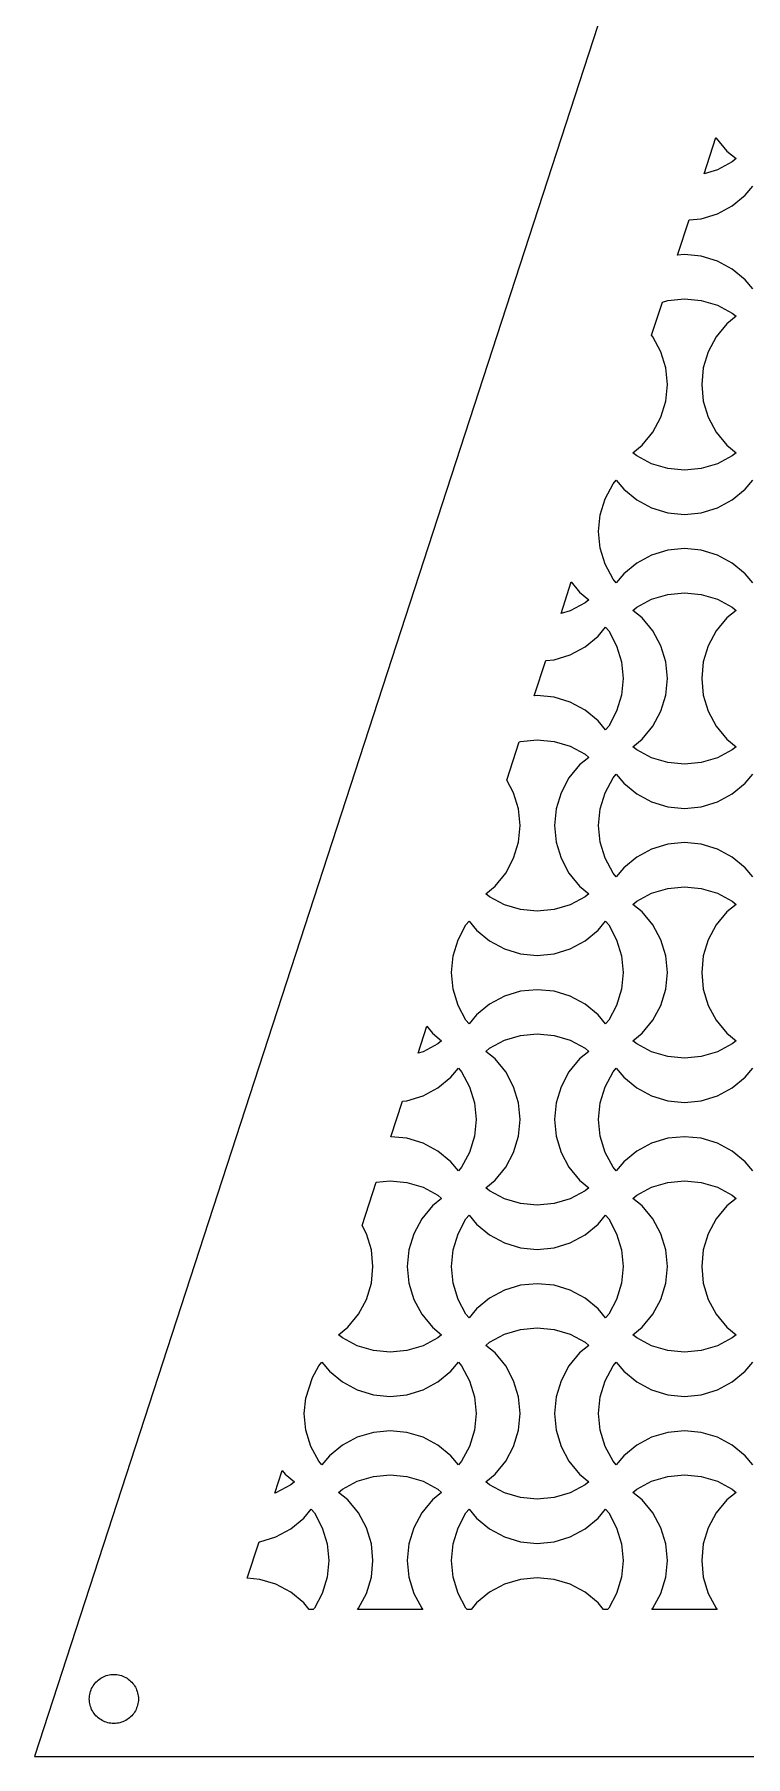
# Model space of a CAD drawing. Header units: metres. Extents: x -75 to 75, y 0 to 231.
# Drawn here: x -75 to -17, y 0 to 140.6 of the extents above; entities that cross this region are included whole.
import ezdxf

# ---------------------------------------------------------------- set-up
doc = ezdxf.new("R2010")
doc.units = ezdxf.units.M

msp = doc.modelspace()

# ---------------------------------------------------------------- linework, layer by layer
for p, q in [((0, 230.826), (-75, 0)), ((-20.4011, 129.205), (-19.4431, 132.154)), ((-19.4431, 132.154), (-19.4202, 132.111)), ((-19.4202, 132.111), (-18.5495, 131.05)), ((-18.5495, 131.05), (-17.8, 130.435)), ((-19.3213, 129.533), (-20.4011, 129.205)), ((-18.111, 130.18), (-19.3213, 129.533)), ((-17.8, 130.435), (-18.111, 130.18)), ((-17.0502, 127.45), (-16.4349, 128.2)), ((-19.3213, 125.933), (-18.111, 126.58)), ((-18.111, 126.58), (-17.0502, 127.45)), ((-22.5654, 122.544), (-21.6256, 125.437)), ((-21.6256, 125.437), (-20.6345, 125.534)), ((-20.6345, 125.534), (-19.3213, 125.933)), ((-21.9998, 122.6), (-22.5654, 122.544)), ((-20.6345, 122.466), (-21.9998, 122.6)), ((-19.3213, 122.067), (-20.6345, 122.466)), ((-18.111, 121.42), (-19.3213, 122.067)), ((-17.0502, 120.55), (-18.111, 121.42)), ((-16.4349, 119.8), (-17.0502, 120.55)), ((-24.6858, 116.018), (-23.804, 118.732)), ((-23.804, 118.732), (-23.3652, 118.865)), ((-23.3652, 118.865), (-21.9998, 119)), ((-21.9998, 119), (-20.6345, 118.865)), ((-20.6345, 118.865), (-19.3213, 118.467)), ((-19.3213, 118.467), (-18.111, 117.82)), ((-18.5495, 116.949), (-19.4202, 115.889)), ((-17.8, 117.565), (-18.5495, 116.949)), ((-18.111, 117.82), (-17.8, 117.565)), ((-24.5795, 115.889), (-24.6858, 116.018)), ((-23.9325, 114.678), (-24.5795, 115.889)), ((-19.4202, 115.889), (-20.0671, 114.678)), ((-23.5342, 113.365), (-23.9325, 114.678)), ((-20.0671, 114.678), (-20.4654, 113.365)), ((-23.3997, 112), (-23.5342, 113.365)), ((-20.4654, 113.365), (-20.6, 112)), ((-23.5342, 110.634), (-23.3997, 112)), ((-20.6, 112), (-20.4654, 110.634)), ((-23.9325, 109.321), (-23.5342, 110.634)), ((-20.4654, 110.634), (-20.0671, 109.321)), ((-24.5795, 108.111), (-23.9325, 109.321)), ((-20.0671, 109.321), (-19.4202, 108.111)), ((-26.1996, 106.435), (-25.4501, 107.05)), ((-25.4501, 107.05), (-24.5795, 108.111)), ((-19.4202, 108.111), (-18.5495, 107.05)), ((-18.5495, 107.05), (-17.8, 106.435)), ((-25.8887, 106.18), (-26.1996, 106.435)), ((-24.6783, 105.533), (-25.8887, 106.18)), ((-23.3652, 105.135), (-24.6783, 105.533)), ((-19.3213, 105.533), (-20.6345, 105.135)), ((-18.111, 106.18), (-19.3213, 105.533)), ((-17.8, 106.435), (-18.111, 106.18)), ((-27.8201, 103.889), (-27.5647, 104.2)), ((-27.5647, 104.2), (-26.9495, 103.45)), ((-21.9998, 105), (-23.3652, 105.135)), ((-20.6345, 105.135), (-21.9998, 105)), ((-17.0502, 103.45), (-16.4349, 104.2)), ((-28.8654, 101.365), (-28.4668, 102.679)), ((-28.4668, 102.679), (-27.8201, 103.889)), ((-26.9495, 103.45), (-25.8887, 102.58)), ((-18.111, 102.58), (-17.0502, 103.45)), ((-28.9999, 100), (-28.8654, 101.365)), ((-25.8887, 102.58), (-24.6783, 101.932)), ((-24.6783, 101.932), (-23.3652, 101.534)), ((-23.3652, 101.534), (-21.9998, 101.4)), ((-21.9998, 101.4), (-20.6345, 101.534)), ((-20.6345, 101.534), (-19.3213, 101.932)), ((-19.3213, 101.932), (-18.111, 102.58)), ((-28.8654, 98.6346), (-28.9999, 100)), ((-28.4668, 97.3215), (-28.8654, 98.6346)), ((-23.3652, 98.4656), (-24.6783, 98.0676)), ((-21.9998, 98.6002), (-23.3652, 98.4656)), ((-20.6345, 98.4656), (-21.9998, 98.6002)), ((-19.3213, 98.0676), (-20.6345, 98.4656)), ((-27.8201, 96.1115), (-28.4668, 97.3215)), ((-25.8887, 97.4203), (-26.9495, 96.55)), ((-24.6783, 98.0676), (-25.8887, 97.4203)), ((-18.111, 97.4203), (-19.3213, 98.0676)), ((-17.0502, 96.55), (-18.111, 97.4203)), ((-32.065, 93.3074), (-31.2294, 95.8792)), ((-31.2294, 95.8792), (-30.5496, 95.0507)), ((-27.5647, 95.8002), (-27.8201, 96.1115)), ((-26.9495, 96.55), (-27.5647, 95.8002)), ((-16.4349, 95.8002), (-17.0502, 96.55)), ((-30.5496, 95.0507), (-29.8001, 94.4351)), ((-29.8001, 94.4351), (-30.1111, 94.18)), ((-25.8887, 93.8202), (-24.6783, 94.4672)), ((-24.6783, 94.4672), (-23.3652, 94.8654)), ((-23.3652, 94.8654), (-21.9998, 95)), ((-21.9998, 95), (-20.6345, 94.8654)), ((-20.6345, 94.8654), (-19.3213, 94.4672)), ((-19.3213, 94.4672), (-18.111, 93.8202)), ((-31.3211, 93.533), (-32.065, 93.3074)), ((-30.1111, 94.18), (-31.3211, 93.533)), ((-26.1996, 93.5651), (-25.8887, 93.8202)), ((-25.4501, 92.9498), (-26.1996, 93.5651)), ((-24.5795, 91.889), (-25.4501, 92.9498)), ((-18.5495, 92.9498), (-19.4202, 91.889)), ((-17.8, 93.5651), (-18.5495, 92.9498)), ((-18.111, 93.8202), (-17.8, 93.5651)), ((-30.1111, 90.5798), (-29.0503, 91.4505)), ((-29.0503, 91.4505), (-28.4351, 92.2)), ((-28.4351, 92.2), (-28.1796, 91.889)), ((-28.1796, 91.889), (-27.533, 90.6787)), ((-23.9325, 90.6787), (-24.5795, 91.889)), ((-19.4202, 91.889), (-20.0671, 90.6787)), ((-31.3211, 89.9329), (-30.1111, 90.5798)), ((-27.533, 90.6787), (-27.1344, 89.3655)), ((-23.5342, 89.3655), (-23.9325, 90.6787)), ((-20.0671, 90.6787), (-20.4654, 89.3655)), ((-34.2524, 86.5755), (-33.3126, 89.4678)), ((-33.3126, 89.4678), (-32.6343, 89.5346)), ((-32.6343, 89.5346), (-31.3211, 89.9329)), ((-27.1344, 89.3655), (-26.9998, 88.0002)), ((-23.3997, 88.0002), (-23.5342, 89.3655)), ((-20.4654, 89.3655), (-20.6, 88.0002)), ((-26.9998, 88.0002), (-27.1344, 86.6345)), ((-23.5342, 86.6345), (-23.3997, 88.0002)), ((-20.6, 88.0002), (-20.4654, 86.6345)), ((-33.9999, 86.6003), (-34.2524, 86.5755)), ((-32.6343, 86.4658), (-33.9999, 86.6003)), ((-31.3211, 86.0675), (-32.6343, 86.4658)), ((-30.1111, 85.4205), (-31.3211, 86.0675)), ((-27.1344, 86.6345), (-27.533, 85.3217)), ((-23.9325, 85.3217), (-23.5342, 86.6345)), ((-20.4654, 86.6345), (-20.0671, 85.3217)), ((-29.0503, 84.5499), (-30.1111, 85.4205)), ((-28.4351, 83.8004), (-29.0503, 84.5499)), ((-27.533, 85.3217), (-28.1796, 84.1113)), ((-24.5795, 84.1113), (-23.9325, 85.3217)), ((-20.0671, 85.3217), (-19.4202, 84.1113)), ((-35.3653, 82.8656), (-33.9999, 83.0002)), ((-33.9999, 83.0002), (-32.6343, 82.8656)), ((-28.1796, 84.1113), (-28.4351, 83.8004)), ((-26.1996, 82.4353), (-25.4501, 83.0505)), ((-25.4501, 83.0505), (-24.5795, 84.1113)), ((-19.4202, 84.1113), (-18.5495, 83.0505)), ((-18.5495, 83.0505), (-17.8, 82.4353)), ((-36.4834, 79.709), (-35.4679, 82.8345)), ((-35.4679, 82.8345), (-35.3653, 82.8656)), ((-32.6343, 82.8656), (-31.3211, 82.467)), ((-31.3211, 82.467), (-30.1111, 81.8204)), ((-29.8001, 81.5649), (-30.5496, 80.9497)), ((-30.1111, 81.8204), (-29.8001, 81.5649)), ((-25.8887, 82.1799), (-26.1996, 82.4353)), ((-24.6783, 81.5332), (-25.8887, 82.1799)), ((-18.111, 82.1799), (-19.3213, 81.5332)), ((-17.8, 82.4353), (-18.111, 82.1799)), ((-30.5496, 80.9497), (-31.42, 79.8889)), ((-27.8201, 79.8889), (-27.5647, 80.1999)), ((-27.5647, 80.1999), (-26.9495, 79.4504)), ((-23.3652, 81.1346), (-24.6783, 81.5332)), ((-21.9998, 81.0001), (-23.3652, 81.1346)), ((-20.6345, 81.1346), (-21.9998, 81.0001)), ((-19.3213, 81.5332), (-20.6345, 81.1346)), ((-17.0502, 79.4504), (-16.4349, 80.1999)), ((-35.9326, 78.6789), (-36.4834, 79.709)), ((-31.42, 79.8889), (-32.0673, 78.6789)), ((-28.4668, 78.6789), (-27.8201, 79.8889)), ((-26.9495, 79.4504), (-25.8887, 78.5797)), ((-18.111, 78.5797), (-17.0502, 79.4504)), ((-35.5344, 77.3657), (-35.9326, 78.6789)), ((-35.3998, 76.0001), (-35.5344, 77.3657)), ((-32.4655, 77.3657), (-32.6001, 76.0001)), ((-32.0673, 78.6789), (-32.4655, 77.3657)), ((-28.9999, 76.0001), (-28.8654, 77.3657)), ((-28.8654, 77.3657), (-28.4668, 78.6789)), ((-25.8887, 78.5797), (-24.6783, 77.9327)), ((-24.6783, 77.9327), (-23.3652, 77.5345)), ((-23.3652, 77.5345), (-21.9998, 77.3999)), ((-21.9998, 77.3999), (-20.6345, 77.5345)), ((-20.6345, 77.5345), (-19.3213, 77.9327)), ((-19.3213, 77.9327), (-18.111, 78.5797)), ((-35.5344, 74.6347), (-35.3998, 76.0001)), ((-32.6001, 76.0001), (-32.4655, 74.6347)), ((-28.8654, 74.6347), (-28.9999, 76.0001)), ((-35.9326, 73.3215), (-35.5344, 74.6347)), ((-32.4655, 74.6347), (-32.0673, 73.3215)), ((-28.4668, 73.3215), (-28.8654, 74.6347)), ((-21.9998, 74.6002), (-23.3652, 74.4656)), ((-20.6345, 74.4656), (-21.9998, 74.6002)), ((-36.5796, 72.1112), (-35.9326, 73.3215)), ((-32.0673, 73.3215), (-31.42, 72.1112)), ((-27.8201, 72.1112), (-28.4668, 73.3215)), ((-25.8887, 73.4204), (-26.9495, 72.55)), ((-24.6783, 74.0674), (-25.8887, 73.4204)), ((-23.3652, 74.4656), (-24.6783, 74.0674)), ((-19.3213, 74.0674), (-20.6345, 74.4656)), ((-18.111, 73.4204), (-19.3213, 74.0674)), ((-17.0502, 72.55), (-18.111, 73.4204)), ((-37.45, 71.0504), (-36.5796, 72.1112)), ((-31.42, 72.1112), (-30.5496, 71.0504)), ((-27.5647, 71.8002), (-27.8201, 72.1112)), ((-26.9495, 72.55), (-27.5647, 71.8002)), ((-16.4349, 71.8002), (-17.0502, 72.55)), ((-38.1998, 70.4352), (-37.45, 71.0504)), ((-37.8885, 70.1801), (-38.1998, 70.4352)), ((-30.5496, 71.0504), (-29.8001, 70.4352)), ((-29.8001, 70.4352), (-30.1111, 70.1801)), ((-25.8887, 69.8203), (-24.6783, 70.4672)), ((-24.6783, 70.4672), (-23.3652, 70.8655)), ((-23.3652, 70.8655), (-21.9998, 71.0001)), ((-21.9998, 71.0001), (-20.6345, 70.8655)), ((-20.6345, 70.8655), (-19.3213, 70.4672)), ((-19.3213, 70.4672), (-18.111, 69.8203)), ((-36.6785, 69.5331), (-37.8885, 70.1801)), ((-35.3653, 69.1348), (-36.6785, 69.5331)), ((-33.9999, 69.0002), (-35.3653, 69.1348)), ((-32.6343, 69.1348), (-33.9999, 69.0002)), ((-31.3211, 69.5331), (-32.6343, 69.1348)), ((-30.1111, 70.1801), (-31.3211, 69.5331)), ((-26.1996, 69.5651), (-25.8887, 69.8203)), ((-25.4501, 68.9499), (-26.1996, 69.5651)), ((-24.5795, 67.8891), (-25.4501, 68.9499)), ((-18.5495, 68.9499), (-19.4202, 67.8891)), ((-17.8, 69.5651), (-18.5495, 68.9499)), ((-18.111, 69.8203), (-17.8, 69.5651)), ((-40.4669, 66.6788), (-39.8199, 67.8891)), ((-39.8199, 67.8891), (-39.5648, 68.2001)), ((-39.5648, 68.2001), (-38.9496, 67.4503)), ((-29.0503, 67.4503), (-28.4351, 68.2001)), ((-28.4351, 68.2001), (-28.1796, 67.8891)), ((-28.1796, 67.8891), (-27.533, 66.6788)), ((-23.9325, 66.6788), (-24.5795, 67.8891)), ((-19.4202, 67.8891), (-20.0671, 66.6788)), ((-40.8652, 65.3656), (-40.4669, 66.6788)), ((-38.9496, 67.4503), (-37.8885, 66.5799)), ((-37.8885, 66.5799), (-36.6785, 65.9329)), ((-31.3211, 65.9329), (-30.1111, 66.5799)), ((-30.1111, 66.5799), (-29.0503, 67.4503)), ((-27.533, 66.6788), (-27.1344, 65.3656)), ((-23.5342, 65.3656), (-23.9325, 66.6788)), ((-20.0671, 66.6788), (-20.4654, 65.3656)), ((-40.9998, 64.0002), (-40.8652, 65.3656)), ((-36.6785, 65.9329), (-35.3653, 65.5347)), ((-35.3653, 65.5347), (-33.9999, 65.4001)), ((-33.9999, 65.4001), (-32.6343, 65.5347)), ((-32.6343, 65.5347), (-31.3211, 65.9329)), ((-27.1344, 65.3656), (-26.9998, 64.0002)), ((-23.3997, 64.0002), (-23.5342, 65.3656)), ((-20.4654, 65.3656), (-20.6, 64.0002)), ((-40.8652, 62.6346), (-40.9998, 64.0002)), ((-26.9998, 64.0002), (-27.1344, 62.6346)), ((-23.5342, 62.6346), (-23.3997, 64.0002)), ((-20.6, 64.0002), (-20.4654, 62.6346)), ((-40.4669, 61.3214), (-40.8652, 62.6346)), ((-36.6785, 62.0676), (-37.8885, 61.4206)), ((-35.3653, 62.4658), (-36.6785, 62.0676)), ((-33.9999, 62.6004), (-35.3653, 62.4658)), ((-32.6343, 62.4658), (-33.9999, 62.6004)), ((-31.3211, 62.0676), (-32.6343, 62.4658)), ((-30.1111, 61.4206), (-31.3211, 62.0676)), ((-27.1344, 62.6346), (-27.533, 61.3214)), ((-23.9325, 61.3214), (-23.5342, 62.6346)), ((-20.4654, 62.6346), (-20.0671, 61.3214)), ((-39.8199, 60.1114), (-40.4669, 61.3214)), ((-38.9496, 60.5499), (-39.5648, 59.8004)), ((-37.8885, 61.4206), (-38.9496, 60.5499)), ((-29.0503, 60.5499), (-30.1111, 61.4206)), ((-28.4351, 59.8004), (-29.0503, 60.5499)), ((-27.533, 61.3214), (-28.1796, 60.1114)), ((-24.5795, 60.1114), (-23.9325, 61.3214)), ((-20.0671, 61.3214), (-19.4202, 60.1114)), ((-43.729, 57.4095), (-43.0125, 59.6146)), ((-43.0125, 59.6146), (-42.5497, 59.0506)), ((-42.5497, 59.0506), (-41.7999, 58.4354)), ((-39.5648, 59.8004), (-39.8199, 60.1114)), ((-28.1796, 60.1114), (-28.4351, 59.8004)), ((-26.1996, 58.4354), (-25.4501, 59.0506)), ((-25.4501, 59.0506), (-24.5795, 60.1114)), ((-19.4202, 60.1114), (-18.5495, 59.0506)), ((-18.5495, 59.0506), (-17.8, 58.4354)), ((-42.1112, 58.1799), (-43.3212, 57.5333)), ((-41.7999, 58.4354), (-42.1112, 58.1799)), ((-38.1998, 57.565), (-37.8885, 57.8204)), ((-37.8885, 57.8204), (-36.6785, 58.4671)), ((-36.6785, 58.4671), (-35.3653, 58.8657)), ((-35.3653, 58.8657), (-33.9999, 59.0002)), ((-33.9999, 59.0002), (-32.6343, 58.8657)), ((-32.6343, 58.8657), (-31.3211, 58.4671)), ((-31.3211, 58.4671), (-30.1111, 57.8204)), ((-30.1111, 57.8204), (-29.8001, 57.565)), ((-25.8887, 58.1799), (-26.1996, 58.4354)), ((-24.6783, 57.5333), (-25.8887, 58.1799)), ((-18.111, 58.1799), (-19.3213, 57.5333)), ((-17.8, 58.4354), (-18.111, 58.1799)), ((-43.3212, 57.5333), (-43.729, 57.4095)), ((-37.45, 56.9498), (-38.1998, 57.565)), ((-36.5796, 55.889), (-37.45, 56.9498)), ((-30.5496, 56.9498), (-31.42, 55.889)), ((-29.8001, 57.565), (-30.5496, 56.9498)), ((-23.3652, 57.1347), (-24.6783, 57.5333)), ((-21.9998, 57.0001), (-23.3652, 57.1347)), ((-20.6345, 57.1347), (-21.9998, 57.0001)), ((-19.3213, 57.5333), (-20.6345, 57.1347)), ((-42.1112, 54.5798), (-41.0501, 55.4504)), ((-41.0501, 55.4504), (-40.4349, 56.2)), ((-40.4349, 56.2), (-40.1797, 55.889)), ((-40.1797, 55.889), (-39.5328, 54.6786)), ((-35.9326, 54.6786), (-36.5796, 55.889)), ((-31.42, 55.889), (-32.0673, 54.6786)), ((-28.4668, 54.6786), (-27.8201, 55.889)), ((-27.8201, 55.889), (-27.5647, 56.2)), ((-27.5647, 56.2), (-26.9495, 55.4504)), ((-26.9495, 55.4504), (-25.8887, 54.5798)), ((-18.111, 54.5798), (-17.0502, 55.4504)), ((-17.0502, 55.4504), (-16.4349, 56.2)), ((-45.9432, 50.5947), (-44.9997, 53.4985)), ((-44.9997, 53.4985), (-44.6344, 53.5345)), ((-44.6344, 53.5345), (-43.3212, 53.9328)), ((-43.3212, 53.9328), (-42.1112, 54.5798)), ((-39.5328, 54.6786), (-39.1345, 53.3655)), ((-35.5344, 53.3655), (-35.9326, 54.6786)), ((-32.0673, 54.6786), (-32.4655, 53.3655)), ((-28.8654, 53.3655), (-28.4668, 54.6786)), ((-25.8887, 54.5798), (-24.6783, 53.9328)), ((-24.6783, 53.9328), (-23.3652, 53.5345)), ((-23.3652, 53.5345), (-21.9998, 53.4)), ((-21.9998, 53.4), (-20.6345, 53.5345)), ((-20.6345, 53.5345), (-19.3213, 53.9328)), ((-19.3213, 53.9328), (-18.111, 54.5798)), ((-39.1345, 53.3655), (-38.9999, 52.0001)), ((-35.3998, 52.0001), (-35.5344, 53.3655)), ((-32.4655, 53.3655), (-32.6001, 52.0001)), ((-28.9999, 52.0001), (-28.8654, 53.3655)), ((-39.1345, 50.6348), (-39.5328, 49.3216)), ((-38.9999, 52.0001), (-39.1345, 50.6348)), ((-35.9326, 49.3216), (-35.5344, 50.6348)), ((-35.5344, 50.6348), (-35.3998, 52.0001)), ((-32.6001, 52.0001), (-32.4655, 50.6348)), ((-32.4655, 50.6348), (-32.0673, 49.3216)), ((-28.8654, 50.6348), (-28.9999, 52.0001)), ((-28.4668, 49.3216), (-28.8654, 50.6348)), ((-44.6344, 50.4657), (-45.9432, 50.5947)), ((-43.3212, 50.0674), (-44.6344, 50.4657)), ((-42.1112, 49.4205), (-43.3212, 50.0674)), ((-41.0501, 48.5498), (-42.1112, 49.4205)), ((-39.5328, 49.3216), (-40.1797, 48.1113)), ((-36.5796, 48.1113), (-35.9326, 49.3216)), ((-32.0673, 49.3216), (-31.42, 48.1113)), ((-27.8201, 48.1113), (-28.4668, 49.3216)), ((-25.8887, 49.4205), (-26.9495, 48.5498)), ((-24.6783, 50.0674), (-25.8887, 49.4205)), ((-23.3652, 50.4657), (-24.6783, 50.0674)), ((-21.9998, 50.6003), (-23.3652, 50.4657)), ((-20.6345, 50.4657), (-21.9998, 50.6003)), ((-19.3213, 50.0674), (-20.6345, 50.4657)), ((-18.111, 49.4205), (-19.3213, 50.0674)), ((-17.0502, 48.5498), (-18.111, 49.4205)), ((-40.4349, 47.8003), (-41.0501, 48.5498)), ((-40.1797, 48.1113), (-40.4349, 47.8003)), ((-37.45, 47.0505), (-36.5796, 48.1113)), ((-31.42, 48.1113), (-30.5496, 47.0505)), ((-27.5647, 47.8003), (-27.8201, 48.1113)), ((-26.9495, 48.5498), (-27.5647, 47.8003)), ((-16.4349, 47.8003), (-17.0502, 48.5498)), ((-48.295, 43.3567), (-47.1479, 46.887)), ((-47.1479, 46.887), (-45.9998, 47.0001)), ((-45.9998, 47.0001), (-44.6344, 46.8655)), ((-44.6344, 46.8655), (-43.3212, 46.4673)), ((-43.3212, 46.4673), (-42.1112, 45.8203)), ((-38.1998, 46.4352), (-37.45, 47.0505)), ((-37.8885, 46.1801), (-38.1998, 46.4352)), ((-30.5496, 47.0505), (-29.8001, 46.4352)), ((-29.8001, 46.4352), (-30.1111, 46.1801)), ((-25.8887, 45.8203), (-24.6783, 46.4673)), ((-24.6783, 46.4673), (-23.3652, 46.8655)), ((-23.3652, 46.8655), (-21.9998, 47.0001)), ((-21.9998, 47.0001), (-20.6345, 46.8655)), ((-20.6345, 46.8655), (-19.3213, 46.4673)), ((-19.3213, 46.4673), (-18.111, 45.8203)), ((-41.7999, 45.5649), (-42.5497, 44.9496)), ((-42.1112, 45.8203), (-41.7999, 45.5649)), ((-36.6785, 45.5331), (-37.8885, 46.1801)), ((-35.3653, 45.1346), (-36.6785, 45.5331)), ((-33.9999, 45), (-35.3653, 45.1346)), ((-32.6343, 45.1346), (-33.9999, 45)), ((-31.3211, 45.5331), (-32.6343, 45.1346)), ((-30.1111, 46.1801), (-31.3211, 45.5331)), ((-26.1996, 45.5649), (-25.8887, 45.8203)), ((-25.4501, 44.9496), (-26.1996, 45.5649)), ((-17.8, 45.5649), (-18.5495, 44.9496)), ((-18.111, 45.8203), (-17.8, 45.5649)), ((-43.4201, 43.8889), (-44.0671, 42.6788)), ((-42.5497, 44.9496), (-43.4201, 43.8889)), ((-40.4669, 42.6788), (-39.8199, 43.8889)), ((-39.8199, 43.8889), (-39.5648, 44.1998)), ((-39.5648, 44.1998), (-38.9496, 43.4503)), ((-29.0503, 43.4503), (-28.4351, 44.1998)), ((-28.4351, 44.1998), (-28.1796, 43.8889)), ((-28.1796, 43.8889), (-27.533, 42.6788)), ((-24.5795, 43.8889), (-25.4501, 44.9496)), ((-23.9325, 42.6788), (-24.5795, 43.8889)), ((-19.4202, 43.8889), (-20.0671, 42.6788)), ((-18.5495, 44.9496), (-19.4202, 43.8889)), ((-47.9324, 42.6788), (-48.295, 43.3567)), ((-47.5342, 41.3657), (-47.9324, 42.6788)), ((-44.0671, 42.6788), (-44.4653, 41.3657)), ((-40.8652, 41.3657), (-40.4669, 42.6788)), ((-38.9496, 43.4503), (-37.8885, 42.58)), ((-37.8885, 42.58), (-36.6785, 41.9327)), ((-31.3211, 41.9327), (-30.1111, 42.58)), ((-30.1111, 42.58), (-29.0503, 43.4503)), ((-27.533, 42.6788), (-27.1344, 41.3657)), ((-23.5342, 41.3657), (-23.9325, 42.6788)), ((-20.0671, 42.6788), (-20.4654, 41.3657)), ((-47.3996, 40), (-47.5342, 41.3657)), ((-44.4653, 41.3657), (-44.5999, 40)), ((-40.9998, 40), (-40.8652, 41.3657)), ((-36.6785, 41.9327), (-35.3653, 41.5347)), ((-35.3653, 41.5347), (-33.9999, 41.4001)), ((-33.9999, 41.4001), (-32.6343, 41.5347)), ((-32.6343, 41.5347), (-31.3211, 41.9327)), ((-27.1344, 41.3657), (-26.9998, 40)), ((-23.3997, 40), (-23.5342, 41.3657)), ((-20.4654, 41.3657), (-20.6, 40)), ((-47.5342, 38.6346), (-47.3996, 40)), ((-44.5999, 40), (-44.4653, 38.6346)), ((-40.8652, 38.6346), (-40.9998, 40)), ((-26.9998, 40), (-27.1344, 38.6346)), ((-23.5342, 38.6346), (-23.3997, 40)), ((-20.6, 40), (-20.4654, 38.6346)), ((-47.9324, 37.3215), (-47.5342, 38.6346)), ((-44.4653, 38.6346), (-44.0671, 37.3215)), ((-40.4669, 37.3215), (-40.8652, 38.6346)), ((-36.6785, 38.0676), (-37.8885, 37.4203)), ((-35.3653, 38.4656), (-36.6785, 38.0676)), ((-33.9999, 38.6002), (-35.3653, 38.4656)), ((-32.6343, 38.4656), (-33.9999, 38.6002)), ((-31.3211, 38.0676), (-32.6343, 38.4656)), ((-30.1111, 37.4203), (-31.3211, 38.0676)), ((-27.1344, 38.6346), (-27.533, 37.3215)), ((-23.9325, 37.3215), (-23.5342, 38.6346)), ((-20.4654, 38.6346), (-20.0671, 37.3215)), ((-48.5797, 36.1115), (-47.9324, 37.3215)), ((-44.0671, 37.3215), (-43.4201, 36.1115)), ((-39.8199, 36.1115), (-40.4669, 37.3215)), ((-38.9496, 36.55), (-39.5648, 35.8002)), ((-37.8885, 37.4203), (-38.9496, 36.55)), ((-29.0503, 36.55), (-30.1111, 37.4203)), ((-28.4351, 35.8002), (-29.0503, 36.55)), ((-27.533, 37.3215), (-28.1796, 36.1115)), ((-24.5795, 36.1115), (-23.9325, 37.3215)), ((-20.0671, 37.3215), (-19.4202, 36.1115)), ((-49.4501, 35.0504), (-48.5797, 36.1115)), ((-43.4201, 36.1115), (-42.5497, 35.0504)), ((-39.5648, 35.8002), (-39.8199, 36.1115)), ((-28.1796, 36.1115), (-28.4351, 35.8002)), ((-25.4501, 35.0504), (-24.5795, 36.1115)), ((-19.4202, 36.1115), (-18.5495, 35.0504)), ((-50.1996, 34.4351), (-49.4501, 35.0504)), ((-49.8886, 34.18), (-50.1996, 34.4351)), ((-48.6786, 33.533), (-49.8886, 34.18)), ((-42.1112, 34.18), (-43.3212, 33.533)), ((-42.5497, 35.0504), (-41.7999, 34.4351)), ((-41.7999, 34.4351), (-42.1112, 34.18)), ((-38.1998, 33.5651), (-37.8885, 33.8202)), ((-37.8885, 33.8202), (-36.6785, 34.4672)), ((-36.6785, 34.4672), (-35.3653, 34.8657)), ((-35.3653, 34.8657), (-33.9999, 35.0003)), ((-33.9999, 35.0003), (-32.6343, 34.8657)), ((-32.6343, 34.8657), (-31.3211, 34.4672)), ((-31.3211, 34.4672), (-30.1111, 33.8202)), ((-30.1111, 33.8202), (-29.8001, 33.5651)), ((-26.1996, 34.4351), (-25.4501, 35.0504)), ((-25.8887, 34.18), (-26.1996, 34.4351)), ((-24.6783, 33.533), (-25.8887, 34.18)), ((-18.111, 34.18), (-19.3213, 33.533)), ((-18.5495, 35.0504), (-17.8, 34.4351)), ((-17.8, 34.4351), (-18.111, 34.18)), ((-47.3654, 33.1348), (-48.6786, 33.533)), ((-45.9998, 33.0002), (-47.3654, 33.1348)), ((-44.6344, 33.1348), (-45.9998, 33.0002)), ((-43.3212, 33.533), (-44.6344, 33.1348)), ((-37.45, 32.9498), (-38.1998, 33.5651)), ((-36.5796, 31.889), (-37.45, 32.9498)), ((-30.5496, 32.9498), (-31.42, 31.889)), ((-29.8001, 33.5651), (-30.5496, 32.9498)), ((-23.3652, 33.1348), (-24.6783, 33.533)), ((-21.9998, 33.0002), (-23.3652, 33.1348)), ((-20.6345, 33.1348), (-21.9998, 33.0002)), ((-19.3213, 33.533), (-20.6345, 33.1348)), ((-52.8759, 29.2582), (-52.333, 30.929)), ((-52.333, 30.929), (-51.8201, 31.889)), ((-51.8201, 31.889), (-51.5646, 32.2)), ((-51.5646, 32.2), (-50.9494, 31.4505)), ((-50.9494, 31.4505), (-49.8886, 30.5798)), ((-42.1112, 30.5798), (-41.0501, 31.4505)), ((-41.0501, 31.4505), (-40.4349, 32.2)), ((-40.4349, 32.2), (-40.1797, 31.889)), ((-40.1797, 31.889), (-39.5328, 30.6787)), ((-35.9326, 30.6787), (-36.5796, 31.889)), ((-31.42, 31.889), (-32.0673, 30.6787)), ((-28.4668, 30.6787), (-27.8201, 31.889)), ((-27.8201, 31.889), (-27.5647, 32.2)), ((-27.5647, 32.2), (-26.9495, 31.4505)), ((-26.9495, 31.4505), (-25.8887, 30.5798)), ((-18.111, 30.5798), (-17.0502, 31.4505)), ((-17.0502, 31.4505), (-16.4349, 32.2)), ((-49.8886, 30.5798), (-48.6786, 29.9329)), ((-48.6786, 29.9329), (-47.3654, 29.5346)), ((-47.3654, 29.5346), (-45.9998, 29.4)), ((-45.9998, 29.4), (-44.6344, 29.5346)), ((-44.6344, 29.5346), (-43.3212, 29.9329)), ((-43.3212, 29.9329), (-42.1112, 30.5798)), ((-39.5328, 30.6787), (-39.1345, 29.3655)), ((-35.5344, 29.3655), (-35.9326, 30.6787)), ((-32.0673, 30.6787), (-32.4655, 29.3655)), ((-28.8654, 29.3655), (-28.4668, 30.6787)), ((-25.8887, 30.5798), (-24.6783, 29.9329)), ((-24.6783, 29.9329), (-23.3652, 29.5346)), ((-23.3652, 29.5346), (-21.9998, 29.4)), ((-21.9998, 29.4), (-20.6345, 29.5346)), ((-20.6345, 29.5346), (-19.3213, 29.9329)), ((-19.3213, 29.9329), (-18.111, 30.5798)), ((-52.9999, 28.0002), (-52.8759, 29.2582)), ((-39.1345, 29.3655), (-38.9999, 28.0002)), ((-35.3998, 28.0002), (-35.5344, 29.3655)), ((-32.4655, 29.3655), (-32.6001, 28.0002)), ((-28.9999, 28.0002), (-28.8654, 29.3655)), ((-52.8653, 26.6348), (-52.9999, 28.0002)), ((-38.9999, 28.0002), (-39.1345, 26.6348)), ((-35.5344, 26.6348), (-35.3998, 28.0002)), ((-32.6001, 28.0002), (-32.4655, 26.6348)), ((-28.8654, 26.6348), (-28.9999, 28.0002)), ((-52.4667, 25.3217), (-52.8653, 26.6348)), ((-51.8201, 24.1113), (-52.4667, 25.3217)), ((-49.8886, 25.4205), (-50.9494, 24.5499)), ((-48.6786, 26.0675), (-49.8886, 25.4205)), ((-47.3654, 26.4658), (-48.6786, 26.0675)), ((-45.9998, 26.6003), (-47.3654, 26.4658)), ((-44.6344, 26.4658), (-45.9998, 26.6003)), ((-43.3212, 26.0675), (-44.6344, 26.4658)), ((-42.1112, 25.4205), (-43.3212, 26.0675)), ((-41.0501, 24.5499), (-42.1112, 25.4205)), ((-39.5328, 25.3217), (-40.1797, 24.1113)), ((-39.1345, 26.6348), (-39.5328, 25.3217)), ((-36.5796, 24.1113), (-35.9326, 25.3217)), ((-35.9326, 25.3217), (-35.5344, 26.6348)), ((-32.4655, 26.6348), (-32.0673, 25.3217)), ((-32.0673, 25.3217), (-31.42, 24.1113)), ((-28.4668, 25.3217), (-28.8654, 26.6348)), ((-27.8201, 24.1113), (-28.4668, 25.3217)), ((-25.8887, 25.4205), (-26.9495, 24.5499)), ((-24.6783, 26.0675), (-25.8887, 25.4205)), ((-23.3652, 26.4658), (-24.6783, 26.0675)), ((-21.9998, 26.6003), (-23.3652, 26.4658)), ((-20.6345, 26.4658), (-21.9998, 26.6003)), ((-19.3213, 26.0675), (-20.6345, 26.4658)), ((-18.111, 25.4205), (-19.3213, 26.0675)), ((-17.0502, 24.5499), (-18.111, 25.4205)), ((-51.5646, 23.8004), (-51.8201, 24.1113)), ((-50.9494, 24.5499), (-51.5646, 23.8004)), ((-40.4349, 23.8004), (-41.0501, 24.5499)), ((-40.1797, 24.1113), (-40.4349, 23.8004)), ((-37.45, 23.0505), (-36.5796, 24.1113)), ((-31.42, 24.1113), (-30.5496, 23.0505)), ((-27.5647, 23.8004), (-27.8201, 24.1113)), ((-26.9495, 24.5499), (-27.5647, 23.8004)), ((-16.4349, 23.8004), (-17.0502, 24.5499)), ((-55.3929, 21.5115), (-54.7955, 23.3502)), ((-54.7955, 23.3502), (-54.5496, 23.0505)), ((-54.5496, 23.0505), (-53.8, 22.4353)), ((-48.6786, 22.467), (-47.3654, 22.8656)), ((-47.3654, 22.8656), (-45.9998, 23.0002)), ((-45.9998, 23.0002), (-44.6344, 22.8656)), ((-44.6344, 22.8656), (-43.3212, 22.467)), ((-38.1998, 22.4353), (-37.45, 23.0505)), ((-30.5496, 23.0505), (-29.8001, 22.4353)), ((-24.6783, 22.467), (-23.3652, 22.8656)), ((-23.3652, 22.8656), (-21.9998, 23.0002)), ((-21.9998, 23.0002), (-20.6345, 22.8656)), ((-20.6345, 22.8656), (-19.3213, 22.467)), ((-55.3214, 21.5332), (-55.3929, 21.5115)), ((-54.111, 22.1799), (-55.3214, 21.5332)), ((-53.8, 22.4353), (-54.111, 22.1799)), ((-50.1996, 21.5649), (-49.8886, 21.8204)), ((-49.4501, 20.9497), (-50.1996, 21.5649)), ((-49.8886, 21.8204), (-48.6786, 22.467)), ((-43.3212, 22.467), (-42.1112, 21.8204)), ((-41.7999, 21.5649), (-42.5497, 20.9497)), ((-42.1112, 21.8204), (-41.7999, 21.5649)), ((-37.8885, 22.1799), (-38.1998, 22.4353)), ((-36.6785, 21.5332), (-37.8885, 22.1799)), ((-35.3653, 21.1346), (-36.6785, 21.5332)), ((-33.9999, 21.0001), (-35.3653, 21.1346)), ((-32.6343, 21.1346), (-33.9999, 21.0001)), ((-31.3211, 21.5332), (-32.6343, 21.1346)), ((-30.1111, 22.1799), (-31.3211, 21.5332)), ((-29.8001, 22.4353), (-30.1111, 22.1799)), ((-26.1996, 21.5649), (-25.8887, 21.8204)), ((-25.4501, 20.9497), (-26.1996, 21.5649)), ((-25.8887, 21.8204), (-24.6783, 22.467)), ((-19.3213, 22.467), (-18.111, 21.8204)), ((-17.8, 21.5649), (-18.5495, 20.9497)), ((-18.111, 21.8204), (-17.8, 21.5649)), ((-53.0502, 19.4504), (-52.435, 20.1999)), ((-52.435, 20.1999), (-52.1796, 19.8889)), ((-52.1796, 19.8889), (-51.5329, 18.6789)), ((-48.5797, 19.8889), (-49.4501, 20.9497)), ((-47.9324, 18.6789), (-48.5797, 19.8889)), ((-43.4201, 19.8889), (-44.0671, 18.6789)), ((-42.5497, 20.9497), (-43.4201, 19.8889)), ((-40.4669, 18.6789), (-39.8199, 19.8889)), ((-39.8199, 19.8889), (-39.5648, 20.1999)), ((-39.5648, 20.1999), (-38.9496, 19.4504)), ((-29.0503, 19.4504), (-28.4351, 20.1999)), ((-28.4351, 20.1999), (-28.1796, 19.8889)), ((-28.1796, 19.8889), (-27.533, 18.6789)), ((-24.5795, 19.8889), (-25.4501, 20.9497)), ((-23.9325, 18.6789), (-24.5795, 19.8889)), ((-19.4202, 19.8889), (-20.0671, 18.6789)), ((-18.5495, 20.9497), (-19.4202, 19.8889)), ((-55.3214, 17.9327), (-54.111, 18.5797)), ((-54.111, 18.5797), (-53.0502, 19.4504)), ((-51.5329, 18.6789), (-51.1343, 17.3657)), ((-47.5342, 17.3657), (-47.9324, 18.6789)), ((-44.0671, 18.6789), (-44.4653, 17.3657)), ((-40.8652, 17.3657), (-40.4669, 18.6789)), ((-38.9496, 19.4504), (-37.8885, 18.5797)), ((-37.8885, 18.5797), (-36.6785, 17.9327)), ((-31.3211, 17.9327), (-30.1111, 18.5797)), ((-30.1111, 18.5797), (-29.0503, 19.4504)), ((-27.533, 18.6789), (-27.1344, 17.3657)), ((-23.5342, 17.3657), (-23.9325, 18.6789)), ((-20.0671, 18.6789), (-20.4654, 17.3657)), ((-57.6498, 14.5657), (-56.6868, 17.5293)), ((-56.6868, 17.5293), (-56.6345, 17.5345)), ((-56.6345, 17.5345), (-55.3214, 17.9327)), ((-51.1343, 17.3657), (-50.9998, 16.0001)), ((-47.3996, 16.0001), (-47.5342, 17.3657)), ((-44.4653, 17.3657), (-44.5999, 16.0001)), ((-40.9998, 16.0001), (-40.8652, 17.3657)), ((-36.6785, 17.9327), (-35.3653, 17.5345)), ((-35.3653, 17.5345), (-33.9999, 17.3999)), ((-33.9999, 17.3999), (-32.6343, 17.5345)), ((-32.6343, 17.5345), (-31.3211, 17.9327)), ((-27.1344, 17.3657), (-26.9998, 16.0001)), ((-23.3997, 16.0001), (-23.5342, 17.3657)), ((-20.4654, 17.3657), (-20.6, 16.0001)), ((-50.9998, 16.0001), (-51.1343, 14.6347)), ((-47.5342, 14.6347), (-47.3996, 16.0001)), ((-44.5999, 16.0001), (-44.4653, 14.6347)), ((-40.8652, 14.6347), (-40.9998, 16.0001)), ((-26.9998, 16.0001), (-27.1344, 14.6347)), ((-23.5342, 14.6347), (-23.3997, 16.0001)), ((-20.6, 16.0001), (-20.4654, 14.6347)), ((-56.6345, 14.4656), (-57.6498, 14.5657)), ((-55.3214, 14.0674), (-56.6345, 14.4656)), ((-54.111, 13.4204), (-55.3214, 14.0674)), ((-51.1343, 14.6347), (-51.5329, 13.3215)), ((-47.9324, 13.3215), (-47.5342, 14.6347)), ((-44.4653, 14.6347), (-44.0671, 13.3215)), ((-40.4669, 13.3215), (-40.8652, 14.6347)), ((-36.6785, 14.0674), (-37.8885, 13.4204)), ((-35.3653, 14.4656), (-36.6785, 14.0674)), ((-33.9999, 14.6002), (-35.3653, 14.4656)), ((-32.6343, 14.4656), (-33.9999, 14.6002)), ((-31.3211, 14.0674), (-32.6343, 14.4656)), ((-30.1111, 13.4204), (-31.3211, 14.0674)), ((-27.1344, 14.6347), (-27.533, 13.3215)), ((-23.9325, 13.3215), (-23.5342, 14.6347)), ((-20.4654, 14.6347), (-20.0671, 13.3215)), ((-53.0502, 12.55), (-54.111, 13.4204)), ((-51.5329, 13.3215), (-52.1796, 12.1112)), ((-48.5797, 12.1112), (-47.9324, 13.3215)), ((-44.0671, 13.3215), (-43.4201, 12.1112)), ((-39.8199, 12.1112), (-40.4669, 13.3215)), ((-37.8885, 13.4204), (-38.9496, 12.55)), ((-29.0503, 12.55), (-30.1111, 13.4204)), ((-27.533, 13.3215), (-28.1796, 12.1112)), ((-24.5795, 12.1112), (-23.9325, 13.3215)), ((-20.0671, 13.3215), (-19.4202, 12.1112)), ((-52.5989, 12), (-53.0502, 12.55)), ((-52.2709, 12), (-52.5989, 12)), ((-52.1796, 12.1112), (-52.2709, 12)), ((-48.671, 12), (-48.5797, 12.1112)), ((-43.3289, 12), (-48.671, 12)), ((-43.4201, 12.1112), (-43.3289, 12)), ((-39.7287, 12), (-39.8199, 12.1112)), ((-39.4009, 12), (-39.7287, 12)), ((-38.9496, 12.55), (-39.4009, 12)), ((-28.599, 12), (-29.0503, 12.55)), ((-28.271, 12), (-28.599, 12)), ((-28.1796, 12.1112), (-28.271, 12)), ((-24.6707, 12), (-24.5795, 12.1112)), ((-19.3289, 12), (-24.6707, 12)), ((-19.4202, 12.1112), (-19.3289, 12)), ((-70.3375, 5.55383), (-70.2805, 5.66579)), ((-70.2805, 5.66579), (-70.2165, 5.77393)), ((-70.2165, 5.77393), (-70.1459, 5.87784)), ((-70.1459, 5.87784), (-70.0689, 5.97713)), ((-70.0689, 5.97713), (-69.9858, 6.07137)), ((-69.9858, 6.07137), (-69.897, 6.16022)), ((-69.897, 6.16022), (-69.8027, 6.2433)), ((-69.8027, 6.2433), (-69.7034, 6.32031)), ((-69.7034, 6.32031), (-69.5995, 6.39093)), ((-69.5995, 6.39093), (-69.4914, 6.4549)), ((-69.4914, 6.4549), (-69.3794, 6.51193)), ((-69.3794, 6.51193), (-69.2641, 6.56183)), ((-69.2641, 6.56183), (-69.1459, 6.60439)), ((-69.1459, 6.60439), (-69.0252, 6.63943)), ((-69.0252, 6.63943), (-68.9026, 6.66685)), ((-68.9026, 6.66685), (-68.7785, 6.68651)), ((-68.7785, 6.68651), (-68.6534, 6.69833)), ((-68.6534, 6.69833), (-68.5279, 6.70227)), ((-68.5279, 6.70227), (-68.4023, 6.69833)), ((-68.4023, 6.69833), (-68.2772, 6.68651)), ((-68.2772, 6.68651), (-68.1531, 6.66685)), ((-68.1531, 6.66685), (-68.0305, 6.63943)), ((-68.0305, 6.63943), (-67.9098, 6.60439)), ((-67.9098, 6.60439), (-67.7916, 6.56183)), ((-67.7916, 6.56183), (-67.6763, 6.51193)), ((-67.6763, 6.51193), (-67.5643, 6.4549)), ((-67.5643, 6.4549), (-67.4562, 6.39093)), ((-67.4562, 6.39093), (-67.3523, 6.32031)), ((-67.3523, 6.32031), (-67.253, 6.2433)), ((-67.253, 6.2433), (-67.1588, 6.16022)), ((-67.1588, 6.16022), (-67.0699, 6.07137)), ((-67.0699, 6.07137), (-66.9868, 5.97713)), ((-66.9868, 5.97713), (-66.9098, 5.87784)), ((-66.9098, 5.87784), (-66.8392, 5.77393)), ((-66.8392, 5.77393), (-66.7752, 5.66579)), ((-66.7752, 5.66579), (-66.7182, 5.55383)), ((-70.5279, 4.70227), (-70.5239, 4.82785)), ((-70.5239, 4.57669), (-70.5279, 4.70227)), ((-70.5239, 4.82785), (-70.5121, 4.95294)), ((-70.5121, 4.45161), (-70.5239, 4.57669)), ((-70.5121, 4.95294), (-70.4924, 5.07704)), ((-70.4924, 4.32751), (-70.5121, 4.45161)), ((-70.4924, 5.07704), (-70.465, 5.19966)), ((-70.465, 4.2049), (-70.4924, 4.32751)), ((-70.465, 5.19966), (-70.43, 5.32031)), ((-70.43, 5.32031), (-70.3874, 5.43852)), ((-70.3874, 5.43852), (-70.3375, 5.55383)), ((-66.7182, 5.55383), (-66.6683, 5.43852)), ((-66.6683, 5.43852), (-66.6257, 5.32031)), ((-66.6257, 5.32031), (-66.5907, 5.19966)), ((-66.5907, 5.19966), (-66.5633, 5.07704)), ((-66.5633, 4.32751), (-66.5907, 4.2049)), ((-66.5633, 5.07704), (-66.5436, 4.95294)), ((-66.5436, 4.45161), (-66.5633, 4.32751)), ((-66.5436, 4.95294), (-66.5318, 4.82785)), ((-66.5318, 4.57669), (-66.5436, 4.45161)), ((-66.5318, 4.82785), (-66.5279, 4.70227)), ((-66.5279, 4.70227), (-66.5318, 4.57669)), ((-70.43, 4.08424), (-70.465, 4.2049)), ((-70.3874, 3.96602), (-70.43, 4.08424)), ((-70.3375, 3.85072), (-70.3874, 3.96602)), ((-70.2805, 3.73877), (-70.3375, 3.85072)), ((-70.2165, 3.63062), (-70.2805, 3.73877)), ((-70.1459, 3.5267), (-70.2165, 3.63062)), ((-70.0689, 3.42743), (-70.1459, 3.5267)), ((-69.9858, 3.33318), (-70.0689, 3.42743)), ((-69.897, 3.24434), (-69.9858, 3.33318)), ((-69.8027, 3.16125), (-69.897, 3.24434)), ((-69.7034, 3.08424), (-69.8027, 3.16125)), ((-69.5995, 3.01363), (-69.7034, 3.08424)), ((-69.4914, 2.94966), (-69.5995, 3.01363)), ((-69.3794, 2.89262), (-69.4914, 2.94966)), ((-69.2641, 2.84273), (-69.3794, 2.89262)), ((-69.1459, 2.80016), (-69.2641, 2.84273)), ((-67.7916, 2.84273), (-67.9098, 2.80016)), ((-67.6763, 2.89262), (-67.7916, 2.84273)), ((-67.5643, 2.94966), (-67.6763, 2.89262)), ((-67.4562, 3.01363), (-67.5643, 2.94966)), ((-67.3523, 3.08424), (-67.4562, 3.01363)), ((-67.253, 3.16125), (-67.3523, 3.08424)), ((-67.1588, 3.24434), (-67.253, 3.16125)), ((-67.0699, 3.33318), (-67.1588, 3.24434)), ((-66.9868, 3.42743), (-67.0699, 3.33318)), ((-66.9098, 3.5267), (-66.9868, 3.42743)), ((-66.8392, 3.63062), (-66.9098, 3.5267)), ((-66.7752, 3.73877), (-66.8392, 3.63062)), ((-66.7182, 3.85072), (-66.7752, 3.73877)), ((-66.6683, 3.96602), (-66.7182, 3.85072)), ((-66.6257, 4.08424), (-66.6683, 3.96602)), ((-66.5907, 4.2049), (-66.6257, 4.08424)), ((-69.0252, 2.76511), (-69.1459, 2.80016)), ((-68.9026, 2.7377), (-69.0252, 2.76511)), ((-68.7785, 2.71805), (-68.9026, 2.7377)), ((-68.6534, 2.70622), (-68.7785, 2.71805)), ((-68.5279, 2.70227), (-68.6534, 2.70622)), ((-68.4023, 2.70622), (-68.5279, 2.70227)), ((-68.2772, 2.71805), (-68.4023, 2.70622)), ((-68.1531, 2.7377), (-68.2772, 2.71805)), ((-68.0305, 2.76511), (-68.1531, 2.7377)), ((-67.9098, 2.80016), (-68.0305, 2.76511)), ((-75, 0), (75, 0))]:
    msp.add_line(p, q)

doc.saveas('drawing.dxf')
